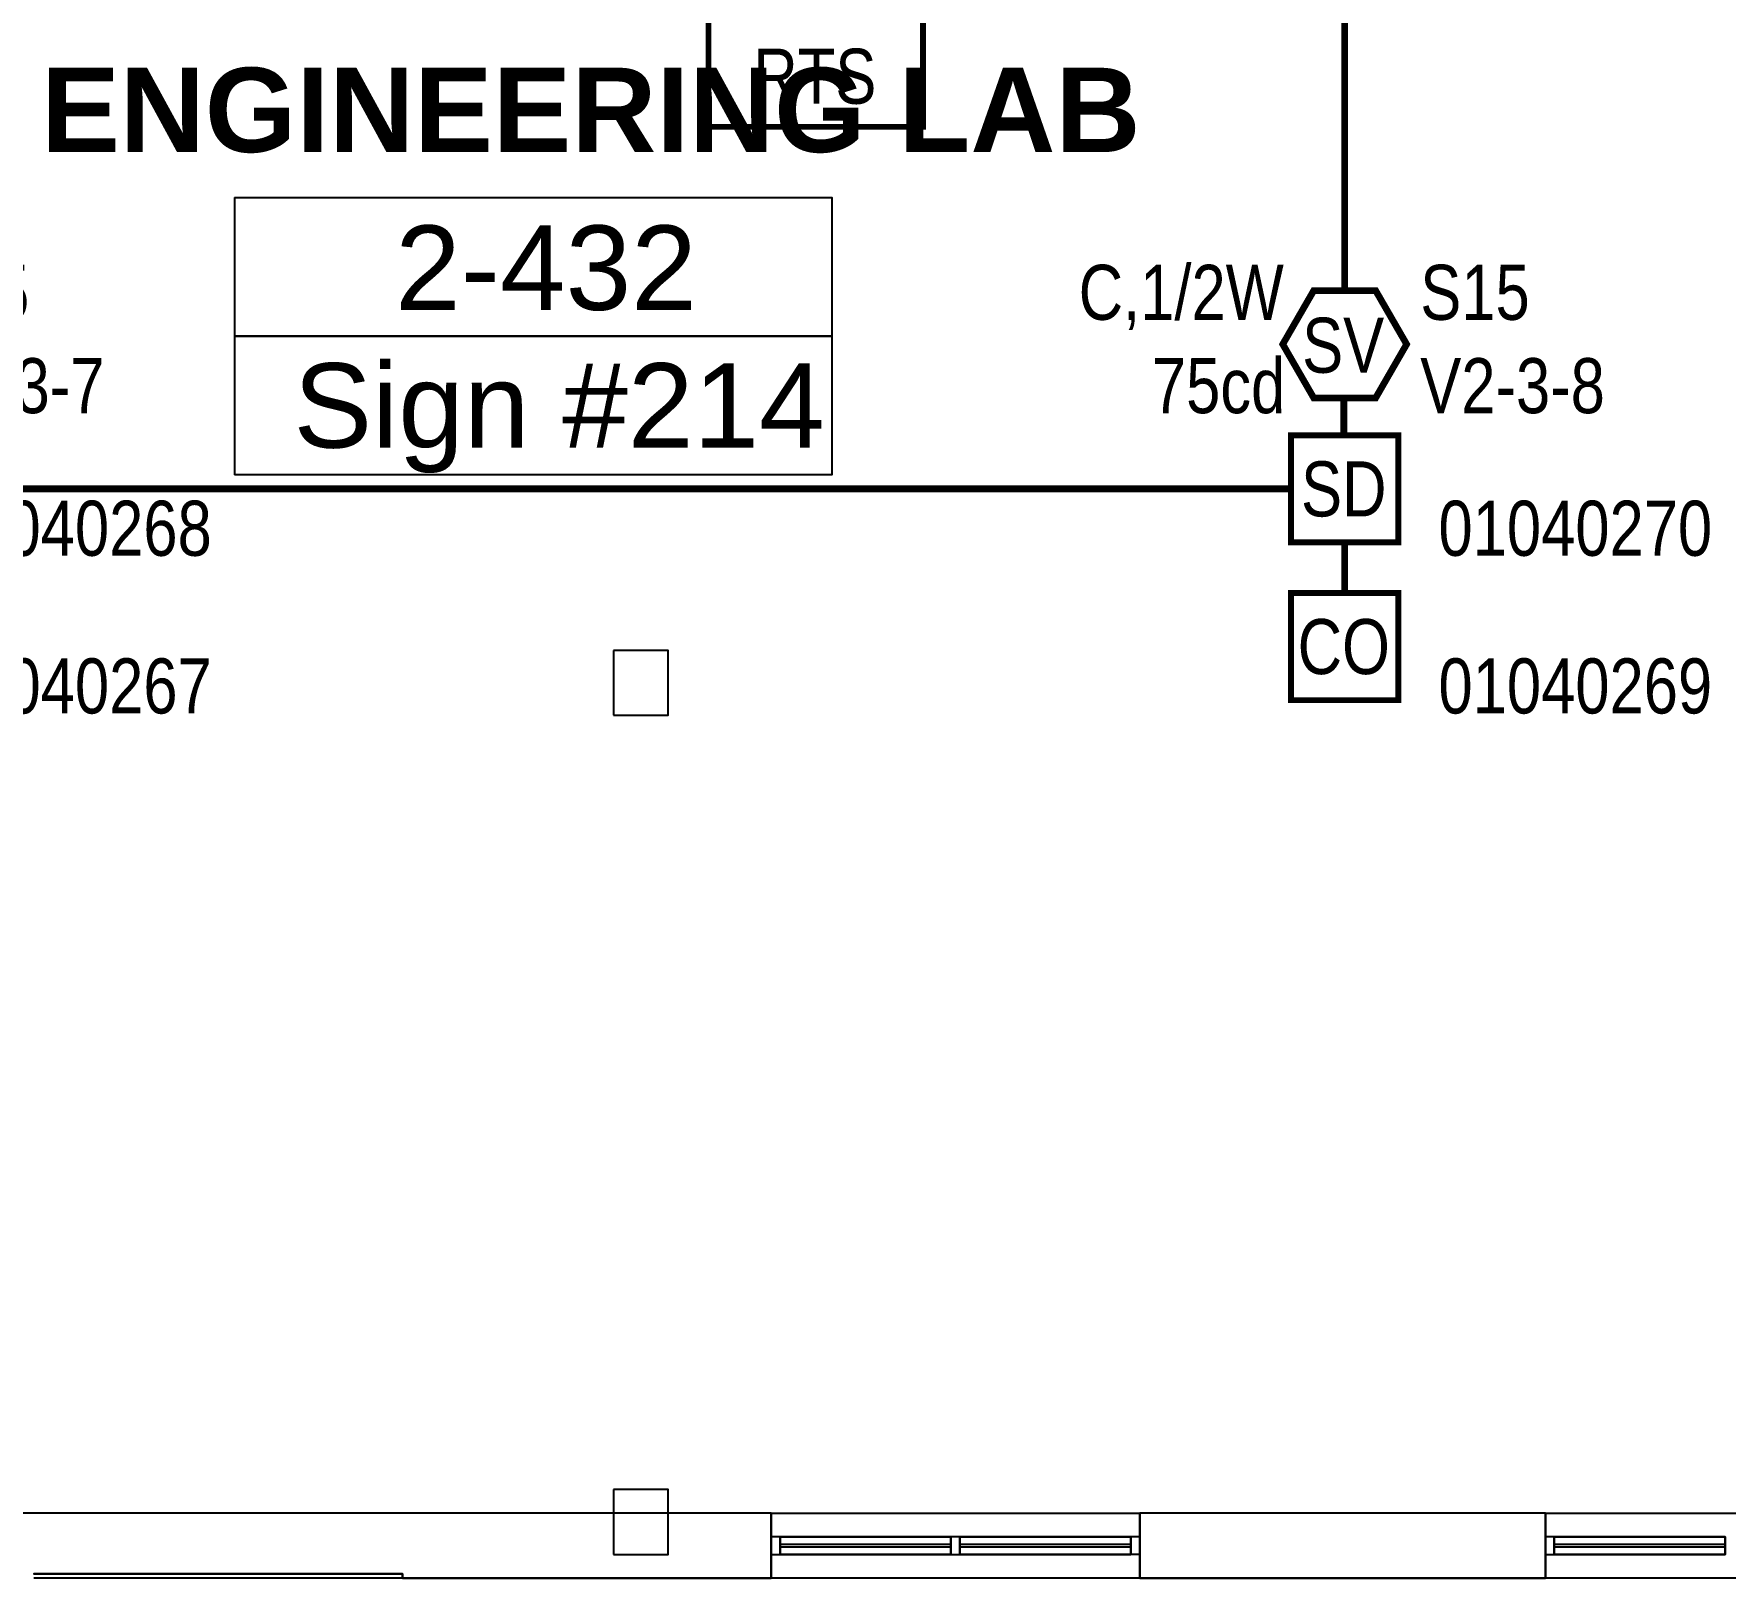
# Model space of a CAD drawing. Header units: inches. Extents: x 9349 to 17082, y 17684 to 25415.
# Drawn here: x 15105.7 to 15474.4, y 17871.6 to 18208.1 of the extents above; entities that cross this region are included whole.
import ezdxf
from ezdxf.enums import TextEntityAlignment as Align

# ---------------------------------------------------------------- set-up
doc = ezdxf.new("R2010")
doc.units = ezdxf.units.IN
doc.header["$LTSCALE"] = 0.25
doc.header["$MEASUREMENT"] = 0
for name, color, linetype in [('BACKGROUND', 8, 'Continuous'), ('CO DETECTOR', 1, 'Continuous'), ('CONDUIT', 6, 'Continuous'), ('REMOTE TEST STATION', 1, 'Continuous'), ('SMOKE DETECTOR', 1, 'Continuous'), ('SPEAKER STROBE', 1, 'Continuous')]:
    doc.layers.add(name, color=color, linetype=linetype)
doc.styles.add('Arial', font='arial.ttf', dxfattribs={"width": 0.8})
doc.styles.add('PDF Arial', font='arial.ttf')
doc.styles.add('PDF Arial Bold', font='arialbd.ttf')

# ---------------------------------------------------------------- blocks, each defined once
blk = doc.blocks.new('SIGA-COD')
at = {"layer": 'CO DETECTOR', "const_width": 1.3}
blk.add_lwpolyline([(-11.5, -11.68), (-11.5, 11.7), (11.89, 11.7), (11.89, -11.68)], close=True, dxfattribs=at)
at = {"layer": 'CO DETECTOR', "style": 'Arial', "width": 0.8}
blk.add_text('CO', height=12, dxfattribs=at).set_placement((0, 0), align=Align.MIDDLE)
for tag, p in [('ADDRESS', (20.64, 8.96)), ('ZONE', (20.64, -8.58))]:
    blk.add_attdef(tag, text='', height=12, dxfattribs=at).set_placement(p, align=Align.MIDDLE_LEFT)
blk.add_attdef('SUBSCRIPT', text='', height=12, dxfattribs=at).set_placement((-16.56, -9.02), align=Align.MIDDLE_RIGHT)
blk = doc.blocks.new('SD-TRK')
at = {"layer": 'REMOTE TEST STATION', "const_width": 1.25}
blk.add_lwpolyline([(-23.19, 12.37), (23.58, 12.37), (23.58, -11.01), (-23.19, -11.01)], close=True, dxfattribs=at)
at = {"layer": 'REMOTE TEST STATION', "style": 'Arial', "width": 0.8}
blk.add_text('RTS', height=12, dxfattribs=at).set_placement((0, 0), align=Align.MIDDLE)
blk.add_attdef('DD_NUMBER', text='', height=12, dxfattribs=at).set_placement((29.49, 10.17), align=Align.MIDDLE_LEFT)
blk = doc.blocks.new('SIGA-PD')
at = {"layer": 'SMOKE DETECTOR', "const_width": 1.3}
blk.add_lwpolyline([(-11.5, -11.68), (-11.5, 11.7), (11.89, 11.7), (11.89, -11.68)], close=True, dxfattribs=at)
at = {"layer": 'SMOKE DETECTOR', "style": 'Arial', "width": 0.8}
blk.add_text('SD', height=12, dxfattribs=at).set_placement((0, 0), align=Align.MIDDLE)
for tag, p in [('ADDRESS', (20.64, 8.96)), ('ZONE', (20.64, -8.58))]:
    blk.add_attdef(tag, text='', height=12, dxfattribs=at).set_placement(p, align=Align.MIDDLE_LEFT)
blk.add_attdef('SUBSCRIPT', text='', height=12, dxfattribs=at).set_placement((-16.56, -9.02), align=Align.MIDDLE_RIGHT)
blk = doc.blocks.new('GC-S7VM')
at = {"layer": 'SPEAKER STROBE', "const_width": 1.46}
blk.add_lwpolyline([(13.83, 0.21), (7.08, 11.9), (-6.42, 11.9), (-13.17, 0.21), (-6.42, -11.49), (7.08, -11.49)], close=True, dxfattribs=at)
at = {"layer": 'SPEAKER STROBE', "style": 'Arial', "width": 0.8}
blk.add_text('SV', height=12, dxfattribs=at).set_placement((0, 0), align=Align.MIDDLE)
for tag, p in [('C', (-12.95, 11.52)), ('CANDELA', (-12.62, -8.82)), ('1/2W', (-12.62, -29.16))]:
    blk.add_attdef(tag, text='', height=12, dxfattribs=at).set_placement(p, align=Align.MIDDLE_RIGHT)
for tag, p in [('Speaker_Circuit', (16.8, 11.52)), ('Visual_Circuit', (16.8, -8.82))]:
    blk.add_attdef(tag, text='', height=12, dxfattribs=at).set_placement(p, align=Align.MIDDLE_LEFT)

msp = doc.modelspace()

# ---------------------------------------------------------------- linework, layer by layer
at = {"layer": 'BACKGROUND'}
for points in [[(15149.44, 18172.43), (15279.63, 18172.43), (15279.63, 18142.21), (15149.44, 18142.21), (15279.63, 18142.21), (15279.63, 18112), (15149.44, 18112)], [(15149.44, 18172.43), (15149.44, 18142.21), (15149.44, 18112)], [(15232.06, 18059.61), (15243.96, 18059.61), (15243.96, 18073.75), (15232.06, 18073.75)], [(15232.06, 18073.75), (15232.06, 18059.61)], [(15232.06, 17876.71), (15243.96, 17876.71), (15243.96, 17890.86), (15232.06, 17890.86)], [(15232.06, 17890.86), (15232.06, 17876.72)], [(15186.09, 17871.57), (15266.43, 17871.57), (15266.43, 17885.71), (14873.65, 17885.71)], [(15266.43, 17885.71), (15266.43, 17880.57), (15266.43, 17876.71), (15266.43, 17871.57)], [(15266.45, 17885.71), (15346.8, 17885.71)], [(15346.8, 17876.71), (15346.8, 17880.57), (15346.8, 17885.71), (15346.8, 17871.57), (15346.8, 17876.71), (15344.88, 17876.71)], [(15346.81, 17871.57), (15435.19, 17871.57), (15435.19, 17885.71), (15346.81, 17885.71)], [(15435.19, 17885.71), (15435.19, 17880.57), (15435.19, 17876.71), (15435.19, 17871.57)], [(15435.21, 17885.71), (15515.56, 17885.71)], [(15266.44, 17876.71), (15268.37, 17876.71), (15268.37, 17880.57), (15266.44, 17880.57)], [(15305.62, 17880.56), (15268.32, 17880.56)], [(15268.32, 17878.96), (15305.62, 17878.96), (15305.62, 17878.32), (15268.32, 17878.32)], [(15268.37, 17880.57), (15268.37, 17876.71)], [(15268.37, 17878.32), (15268.37, 17878.96)], [(15305.61, 17876.71), (15307.56, 17876.71), (15307.56, 17880.57), (15305.61, 17880.57)], [(15307.56, 17880.57), (15307.56, 17876.71)], [(15307.56, 17878.32), (15307.56, 17878.96)], [(15344.86, 17880.57), (15307.6, 17880.57)], [(15307.6, 17878.96), (15344.86, 17878.96), (15344.86, 17878.32), (15307.6, 17878.32)], [(15346.8, 17880.57), (15344.88, 17880.57)], [(15435.18, 17876.71), (15437.13, 17876.71), (15437.13, 17880.57), (15435.18, 17880.57)], [(15474.38, 17880.57), (15437.08, 17880.57)], [(15437.08, 17878.96), (15474.38, 17878.96), (15474.38, 17878.32), (15437.08, 17878.32)], [(15437.13, 17880.57), (15437.13, 17876.71)], [(15437.13, 17878.32), (15437.13, 17878.96)], [(15268.32, 17876.71), (15305.62, 17876.71)], [(15307.6, 17876.71), (15344.86, 17876.71)], [(15437.08, 17876.71), (15474.38, 17876.71)]]:
    msp.add_lwpolyline(points, dxfattribs=at)
for points in [[(15268.32, 17880.56), (15305.62, 17880.56)], [(15305.62, 17880.56), (15305.62, 17876.71)], [(15307.6, 17880.57), (15344.86, 17880.57)], [(15344.86, 17880.57), (15344.86, 17876.71)], [(15437.08, 17880.57), (15474.38, 17880.57)], [(15474.38, 17880.57), (15474.38, 17876.71)], [(15305.62, 17876.71), (15268.32, 17876.71)], [(15344.86, 17876.71), (15307.6, 17876.71)], [(15474.38, 17876.71), (15437.08, 17876.71)], [(15186.06, 17872.53), (15105.71, 17872.53), (15186.06, 17872.53), (15186.06, 17871.57)]]:
    msp.add_lwpolyline(points, close=True, dxfattribs=at)
at = {"layer": 'BACKGROUND', "ltscale": 0.416654}
msp.add_lwpolyline([(15515.56, 17871.57), (15105.71, 17871.57)], dxfattribs=at)
at = {"layer": 'CONDUIT', "lineweight": 0, "const_width": 1.5}
msp.add_lwpolyline([(15405.39, 18426.75), (15397.45, 18426.75, 0.414214), (15391.45, 18420.75), (15391.45, 18152.15)], format="xyb", dxfattribs=at)
for points in [[(15391.25, 18120.64), (15391.25, 18128.77)], [(15076.07, 18108.95), (15379.75, 18108.95)], [(15391.45, 18097.26), (15391.45, 18086.28)]]:
    msp.add_lwpolyline(points, dxfattribs=at)

# ---------------------------------------------------------------- block references
at = {"layer": 'CO DETECTOR'}
for p, values in [((15064.19, 18074.58), {'ZONE': '01040267'}), ((15391.25, 18074.58), {'ZONE': '01040269'})]:
    msp.add_blockref('SIGA-COD', p, dxfattribs=at).add_auto_attribs(values)
at = {"layer": 'REMOTE TEST STATION'}
msp.add_blockref('SD-TRK', (15275.95, 18198.87), dxfattribs=at)
at = {"layer": 'SMOKE DETECTOR'}
for p, values in [((15064.19, 18108.94), {'ZONE': '01040268'}), ((15391.25, 18108.94), {'ZONE': '01040270'})]:
    msp.add_blockref('SIGA-PD', p, dxfattribs=at).add_auto_attribs(values)
at = {"layer": 'SPEAKER STROBE'}
for p, values in [((15064.05, 18140.25), {'C': 'C,1/2W', 'Speaker_Circuit': 'S15', 'Visual_Circuit': 'V2-3-7', 'CANDELA': '75cd'}), ((15391.12, 18140.25), {'C': 'C,1/2W', 'Speaker_Circuit': 'S15', 'Visual_Circuit': 'V2-3-8', 'CANDELA': '75cd'})]:
    msp.add_blockref('GC-S7VM', p, dxfattribs=at).add_auto_attribs(values)

# ---------------------------------------------------------------- texts
at = {"layer": 'BACKGROUND', "attachment_point": 7}
for s, insert, char_height, style in [('ENGINEERING LAB', (15107.32, 18182.07), 18.379, 'PDF Arial Bold'), ('2-432', (15184.46, 18147.67), 18.408, 'PDF Arial'), ('Sign #214', (15162.29, 18112.37), 18.408, 'PDF Arial')]:
    msp.add_mtext(s, dxfattribs=dict(at, insert=insert, char_height=char_height, style=style))

doc.saveas('drawing.dxf')
